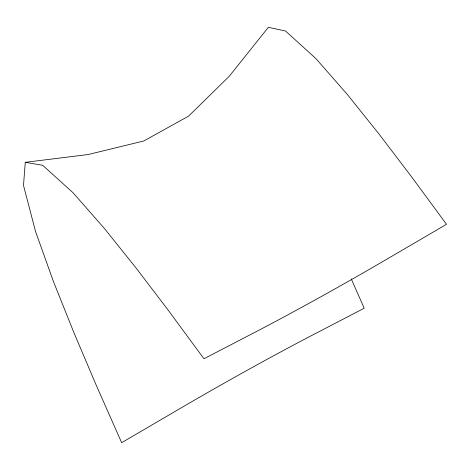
<?xml version="1.0" encoding="UTF-8"?>
<svg xmlns="http://www.w3.org/2000/svg" width="470" height="470" viewBox="0 0 470 470"><rect width="100%" height="100%" fill="white"/><g stroke="black" fill="none" stroke-linecap="round" stroke-linejoin="round"><path stroke-width="0.7" d="M25.274 162.326L42.682 165.287L73.062 192.77L104.622 228.731L136.312 268.317L168.566 310.67L203.945 358.763L250.616 334.534A237.303 15.727 -29.9 0 0 392.679 255.78L446.5 224.302L411.168 176.274L378.985 134.009L347.377 94.511L315.822 58.515L285.543 31.026L268.376 27.307L229.19 76.328L188.605 116.131L143.797 140.965L88.143 154.536L25.274 162.326L23.5 185.386L35.556 231.528L53.421 281.477L73.808 332.39L96.044 384.765L121.648 442.693L175.486 411.203A237.315 15.727 -29.9 0 1 317.538 332.46L364.203 308.226L351.231 278.875"/></g></svg>
